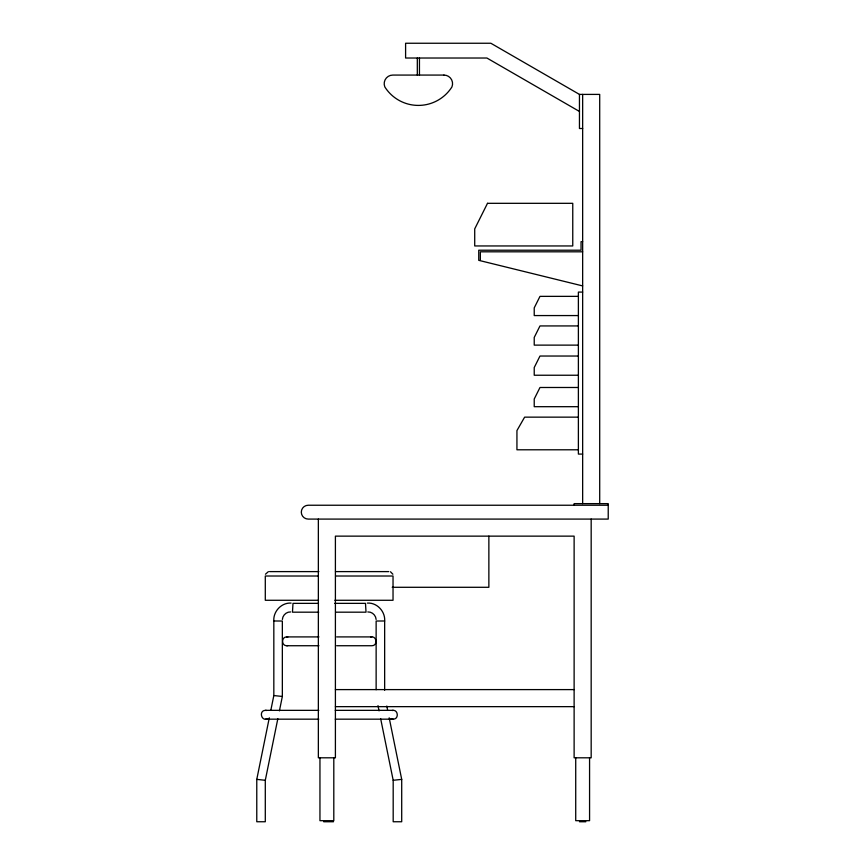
<?xml version="1.0" encoding="UTF-8"?>
<svg xmlns="http://www.w3.org/2000/svg" width="865" height="865" viewBox="0 0 865 865"><rect width="100%" height="100%" fill="white"/><g stroke="black" fill="none" stroke-linecap="round" stroke-linejoin="round"><path stroke-width="1.3" d="M270.896 709.96L273.827 695.547L273.827 620.984C273.081 611.512 281.46 602.44 291.083 603.1M282.368 619.448C282.628 615.274 286.445 611.663 290.662 611.944M277.827 718.729L265.296 780.295L265.296 821.75L256.775 821.75L256.775 779.376L269.296 717.809M279.417 710.879L282.347 696.466L282.347 621.027L273.827 620.984M265.458 574.23L268.41 571.614M267.577 718.577C261.414 722.134 258.44 710.392 265.458 710.349L318.796 710.349M318.925 636.91L286.715 636.91C281.233 636.791 281.233 645.863 286.715 645.733L318.925 645.733M286.715 645.733L287.818 645.593M370.771 637.062C376.794 635.343 378.091 645.82 371.874 645.733L336.647 645.733M392.083 710.5C398.116 708.781 399.414 719.248 393.186 719.172L335.274 719.172M401.706 779.376L401.706 821.75L393.186 821.75L393.186 780.295L401.706 779.376L389.185 717.809M367.398 603.1C377.021 602.44 385.401 611.512 384.655 620.984L376.134 621.027L376.134 689.74M579.453 111.455L486.898 58.02L405.599 58.02L405.599 43.25L490.855 43.25L579.453 94.404L599.705 94.404L599.705 503.635M582.653 128.507L579.453 128.507L579.453 94.404M582.653 241.681L581.053 241.681L581.053 250.212L478.745 250.212L478.745 260.333L582.653 285.915M582.653 251.812L480.345 251.812L480.345 260.333M582.653 292.089L578.382 292.089L578.382 454.082L582.653 454.082M578.382 296.36L539.987 296.36L534.224 307.875L534.224 315.563L578.382 315.563M578.382 325.932L539.987 325.932L534.224 337.447L534.224 345.124L578.382 345.124M578.382 356.034L539.987 356.034L534.224 367.56L534.224 375.237L578.382 375.237M578.382 387.488L539.987 387.488L534.224 399.014L534.224 406.691L578.382 406.691M578.382 417.146L524.623 417.146L516.935 430.586L516.935 449.789L578.382 449.789M608.225 505.236L308.232 505.236A6.931 6.931 0 0 0 301.301 512.167A6.931 6.931 0 0 0 308.232 519.087L608.225 519.087L608.225 503.635L574.122 503.635L574.122 505.236M269.577 571.603L318.882 571.603M335.479 571.603L388.763 571.603M318.136 576.014L265.296 576.014L265.296 600.278L318.504 600.278M335.923 576.014L393.034 576.014L393.034 600.278L334.852 600.278M392.202 587.292L488.866 587.292L488.866 536.138M318.504 603.359L292.997 603.359L292.467 612.182L318.731 612.182M334.614 603.359L365.484 603.359L366.025 612.182L335.815 612.182M336.647 636.91L371.874 636.91M335.404 689.6L574.122 689.6M335.404 706.651L574.122 706.651M335.274 710.349L393.186 710.349M265.458 719.172L318.796 719.172M323.683 821.75L333.501 821.75M579.453 821.75L585.843 821.75M367.82 611.944C372.047 611.663 375.864 615.274 376.124 619.448M273.827 695.547L282.347 696.466M256.775 779.376L265.296 780.295M393.186 719.172L391.056 718.577M286.715 636.91L287.818 637.062M265.458 710.349L266.561 710.5M390.493 571.765L392.872 574.23M386.796 706.024L387.585 709.96M377.994 705.635L379.065 710.879M380.665 718.729L393.186 780.295M591.173 519.087L591.173 757.805L574.122 757.805L574.122 536.138L335.404 536.138L335.404 757.805L318.352 757.805L318.352 519.087M589.573 757.805L589.573 820.68L575.722 820.68L575.722 757.805M582.653 94.404L582.653 503.635M419.449 58.02L419.449 75.071M417.319 58.02L417.319 75.071M384.655 620.984L384.655 690.227M333.804 757.805L333.804 820.68L319.953 820.68L319.953 757.805M487.503 203.318L474.712 228.901L474.712 245.952L572.76 245.952L572.76 203.318L487.503 203.318M443.961 75.071L392.807 75.071A8.618 8.618 0 0 0 384.817 86.922A39.703 39.703 0 0 0 451.941 86.922A8.618 8.618 0 0 0 443.961 75.071"/></g></svg>
